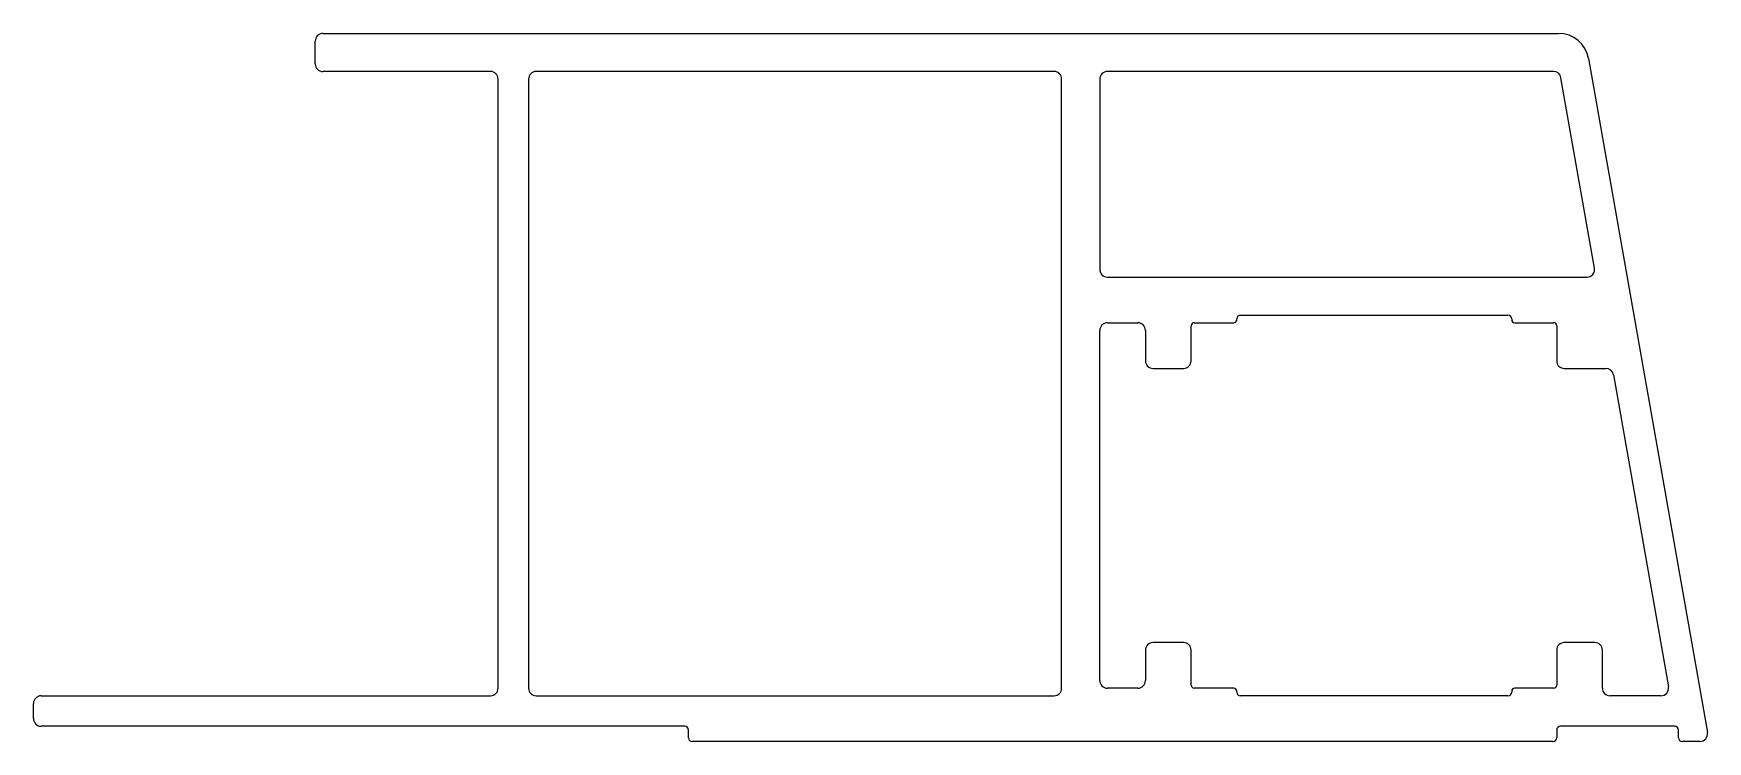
# Model space of a CAD drawing. Extents: x 796 to 906, y 391 to 438.
import ezdxf

# ---------------------------------------------------------------- set-up
doc = ezdxf.new("R2010")
doc.units = 0
doc.layers.get('0').update_dxf_attribs({"linetype": 'CONTINUOUS'})

msp = doc.modelspace()

# ---------------------------------------------------------------- linework, layer by layer
at = {"color": 7, "linetype": 'CONTINUOUS'}
for p, q in [((814.75, 437.68), (895.87, 437.68)), ((814.25, 435.68), (814.25, 437.18)), ((897.84, 436.03), (905.64, 391.76)), ((825.75, 435.18), (814.75, 435.18)), ((826.25, 394.68), (826.25, 434.68)), ((828.25, 434.68), (828.25, 394.68)), ((862.75, 435.18), (828.75, 435.18)), ((863.25, 394.68), (863.25, 434.68)), ((865.75, 434.68), (865.75, 422.18)), ((895.54, 435.18), (866.25, 435.18)), ((898.24, 422.26), (896.03, 434.76)), ((866.25, 421.68), (897.74, 421.68)), ((874.75, 418.88), (874.75, 418.93)), ((875, 419.18), (892.55, 419.18)), ((892.8, 418.93), (892.8, 418.88)), ((865.75, 395.18), (865.75, 418.18)), ((866.25, 418.68), (868.25, 418.68)), ((868.75, 418.18), (868.75, 416.18)), ((871.75, 416.18), (871.75, 418.48)), ((871.95, 418.68), (874.55, 418.68)), ((893, 418.68), (895.55, 418.68)), ((895.75, 418.48), (895.75, 416.18)), ((869.25, 415.68), (871.25, 415.68)), ((896.25, 415.68), (898.98, 415.68)), ((899.47, 415.26), (903.08, 394.76)), ((868.75, 397.18), (868.75, 395.18)), ((871.25, 397.68), (869.25, 397.68)), ((871.75, 394.88), (871.75, 397.18)), ((895.75, 397.18), (895.75, 394.88)), ((898.25, 397.68), (896.25, 397.68)), ((898.75, 394.68), (898.75, 397.18)), ((868.25, 394.68), (866.25, 394.68)), ((874.55, 394.68), (871.95, 394.68)), ((895.55, 394.68), (893, 394.68)), ((795.75, 392.68), (795.75, 393.68)), ((796.25, 394.18), (825.75, 394.18)), ((828.75, 394.18), (862.75, 394.18)), ((874.75, 394.43), (874.75, 394.48)), ((892.55, 394.18), (875, 394.18)), ((892.8, 394.48), (892.8, 394.43)), ((902.59, 394.18), (899.25, 394.18)), ((838.5, 392.18), (796.25, 392.18)), ((838.75, 391.43), (838.75, 391.93)), ((895.75, 391.93), (895.75, 391.43)), ((903.5, 392.18), (896, 392.18)), ((903.75, 391.43), (903.75, 391.93)), ((895.5, 391.18), (839, 391.18)), ((905.15, 391.18), (904, 391.18))]:
    msp.add_line(p, q, dxfattribs=at)
for centre, radius, start, end in [((814.75, 437.18), 0.5, 90, 180), ((895.87, 435.68), 2, 10, 90), ((814.75, 435.68), 0.5, 180, 270), ((825.75, 434.68), 0.5, 0, 90), ((828.75, 434.68), 0.5, 90, 180), ((862.75, 434.68), 0.5, 0, 90), ((866.25, 434.68), 0.5, 90, 180), ((895.54, 434.68), 0.5, 10.0001, 90), ((866.25, 422.18), 0.5, 180, 270), ((897.74, 422.18), 0.5, 270, 10.0001), ((874.55, 418.88), 0.2, 270, 360), ((875, 418.93), 0.25, 90, 180), ((892.55, 418.93), 0.25, 0, 90), ((893, 418.88), 0.2, 180, 270), ((866.25, 418.18), 0.5, 90, 180), ((868.25, 418.18), 0.5, 0, 90), ((871.95, 418.48), 0.2, 90, 180), ((895.55, 418.48), 0.2, 0, 90), ((869.25, 416.18), 0.5, 180, 270), ((871.25, 416.18), 0.5, 270, 0), ((896.25, 416.18), 0.5, 180, 270), ((898.98, 415.18), 0.5, 10.0001, 90), ((869.25, 397.18), 0.5, 90, 180), ((871.25, 397.18), 0.5, 0, 90), ((896.25, 397.18), 0.5, 90, 180), ((898.25, 397.18), 0.5, 0, 90), ((825.75, 394.68), 0.5, 270, 0), ((828.75, 394.68), 0.5, 180, 270), ((862.75, 394.68), 0.5, 270, 0), ((866.25, 395.18), 0.5, 180, 270), ((868.25, 395.18), 0.5, 270, 0), ((871.95, 394.88), 0.2, 180, 270), ((874.55, 394.48), 0.2, 0, 90), ((893, 394.48), 0.2, 90, 180), ((895.55, 394.88), 0.2, 270, 360), ((899.25, 394.68), 0.5, 180, 270), ((902.59, 394.68), 0.5, 270, 10.0001), ((796.25, 393.68), 0.5, 90, 180), ((875, 394.43), 0.25, 180, 270), ((892.55, 394.43), 0.25, 270, 360), ((796.25, 392.68), 0.5, 180, 270), ((838.5, 391.93), 0.25, 0, 90), ((839, 391.43), 0.25, 180, 270), ((895.5, 391.43), 0.25, 270, 0), ((896, 391.93), 0.25, 90, 180), ((903.5, 391.93), 0.25, 0, 90), ((904, 391.43), 0.25, 180, 270), ((905.15, 391.68), 0.5, 270, 10)]:
    msp.add_arc(centre, radius, start, end, dxfattribs=at)

doc.saveas('drawing.dxf')
